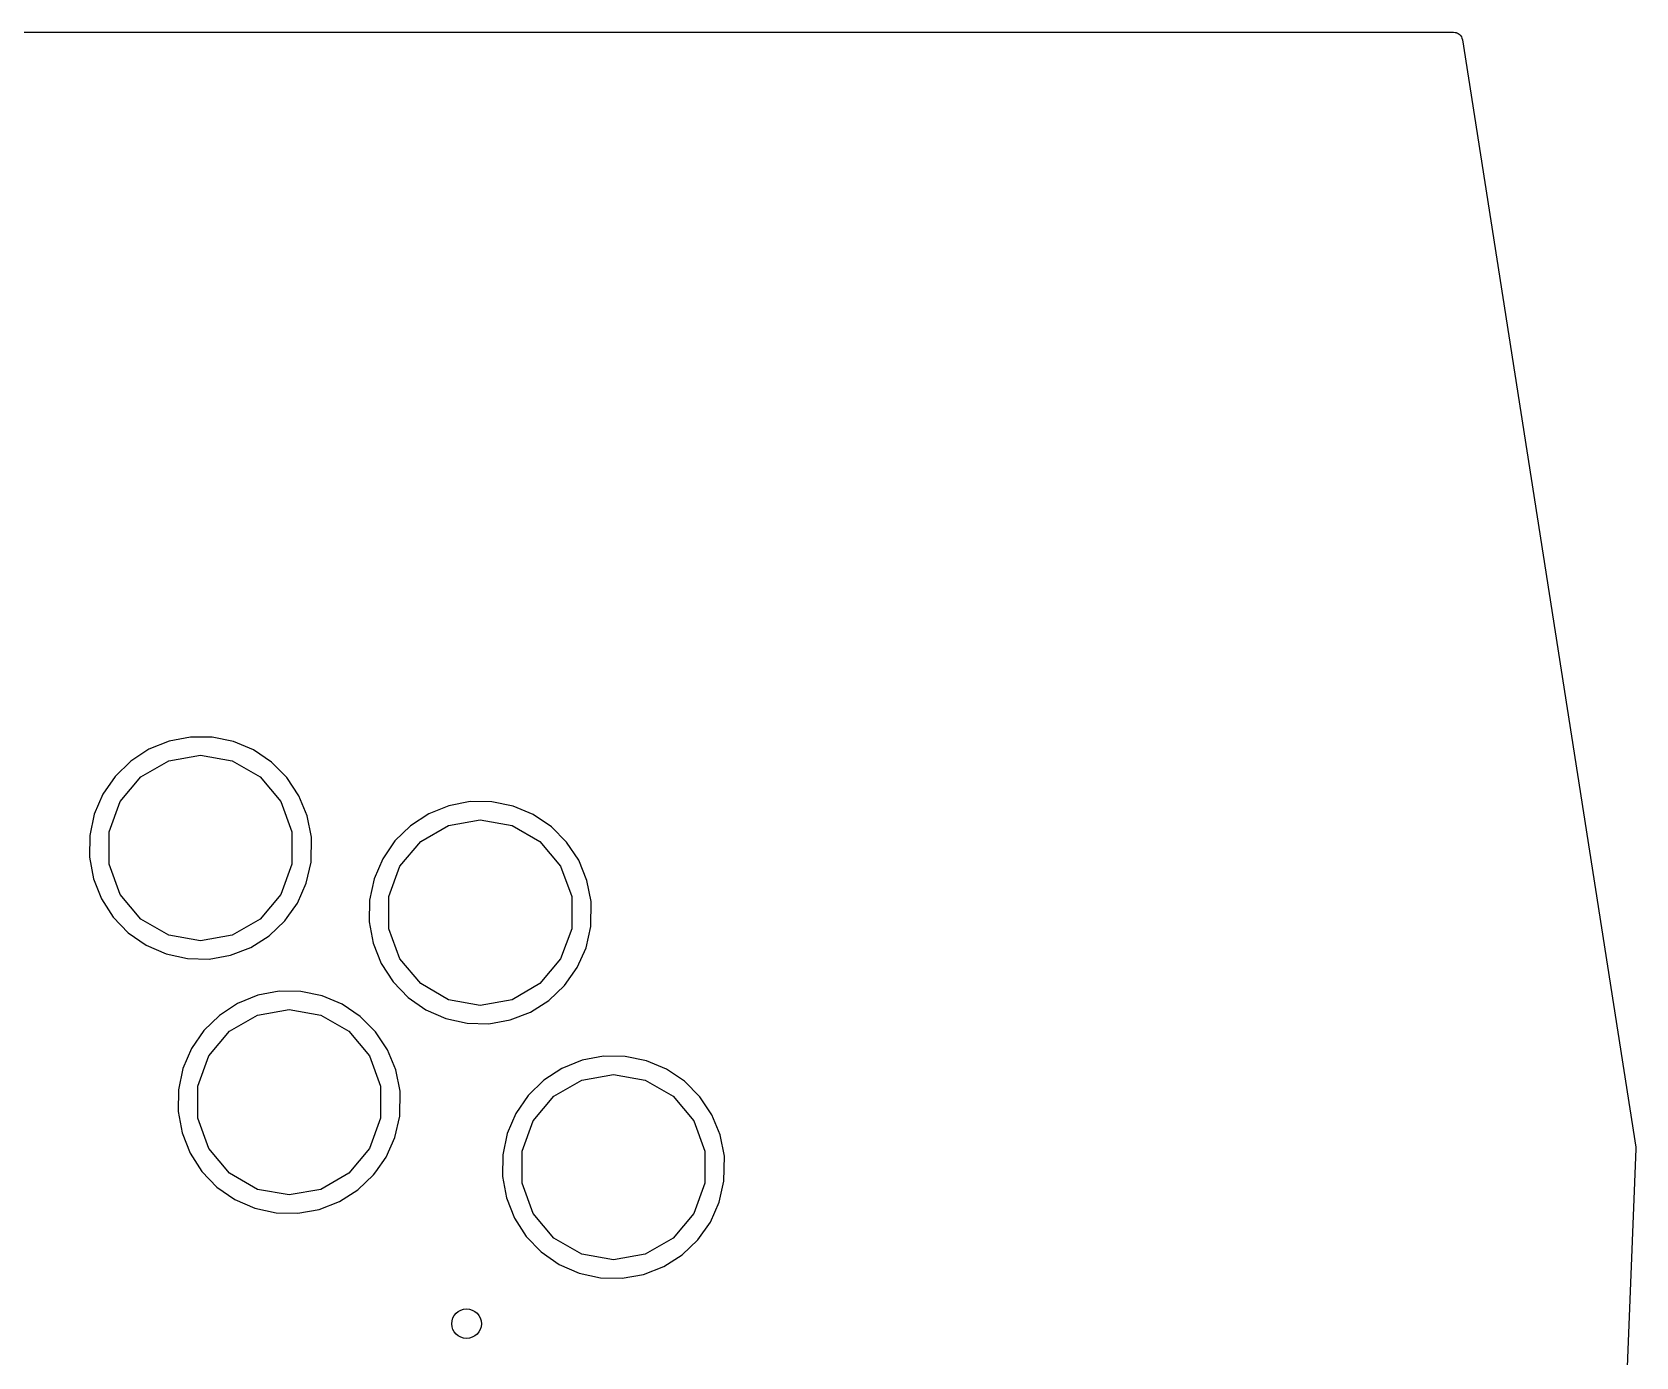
# Model space of a CAD drawing. Extents: x 70 to 229, y -105 to -40.
# Drawn here: x 207.72 to 229.42, y -58.25 to -40.33 of the extents above; entities that cross this region are included whole.
import ezdxf

# ---------------------------------------------------------------- set-up
doc = ezdxf.new("R2010")
doc.units = 0
doc.header["$MEASUREMENT"] = 0
doc.layers.add('BLACK', color=7, linetype='CONTINUOUS')

msp = doc.modelspace()

# ---------------------------------------------------------------- linework, layer by layer
at = {"layer": 'Black'}
for p, q in [((72.8106, -40.325), (226.952, -40.325)), ((226.952, -40.325), (226.953, -40.3252)), ((226.953, -40.3252), (226.954, -40.325)), ((226.954, -40.325), (226.975, -40.329)), ((226.975, -40.329), (226.995, -40.3325)), ((226.995, -40.3325), (226.996, -40.3331)), ((226.996, -40.3331), (226.997, -40.3334)), ((226.997, -40.3334), (227.015, -40.344)), ((227.015, -40.344), (227.032, -40.3542)), ((227.032, -40.3542), (227.033, -40.3552)), ((227.033, -40.3552), (227.034, -40.3558)), ((227.034, -40.3558), (227.047, -40.3718)), ((227.047, -40.3718), (227.06, -40.3875)), ((227.06, -40.3875), (227.061, -40.3886)), ((227.061, -40.3886), (227.062, -40.3896)), ((227.062, -40.3896), (227.068, -40.409)), ((227.068, -40.409), (227.075, -40.4283)), ((227.075, -40.4283), (227.075, -40.4295)), ((227.075, -40.4295), (227.076, -40.4307)), ((227.076, -40.4307), (229.421, -55.411)), ((209.863, -49.8629), (209.574, -49.9181)), ((210.158, -49.865), (209.863, -49.8629)), ((210.446, -49.9241), (210.158, -49.865)), ((209.302, -50.0283), (209.056, -50.1893)), ((209.574, -49.9181), (209.302, -50.0283)), ((209.571, -50.1849), (210, -50.1092)), ((210, -50.1092), (210.429, -50.1849)), ((210.717, -50.0381), (210.446, -49.9241)), ((210.961, -50.2026), (210.717, -50.0381)), ((209.056, -50.1893), (208.845, -50.3952)), ((209.193, -50.4028), (209.571, -50.1849)), ((210.429, -50.1849), (210.807, -50.4028)), ((211.168, -50.4114), (210.961, -50.2026)), ((208.845, -50.3952), (208.679, -50.6379)), ((208.913, -50.7366), (209.193, -50.4028)), ((210.807, -50.4028), (211.087, -50.7366)), ((211.331, -50.6564), (211.168, -50.4114)), ((208.679, -50.6379), (208.563, -50.9082)), ((208.764, -51.1461), (208.913, -50.7366)), ((211.087, -50.7366), (211.236, -51.1461)), ((211.443, -50.9284), (211.331, -50.6564)), ((213.649, -50.7369), (213.36, -50.7921)), ((213.944, -50.739), (213.649, -50.7369)), ((214.232, -50.7981), (213.944, -50.739)), ((208.563, -50.9082), (208.502, -51.196)), ((211.5, -51.216), (211.443, -50.9284)), ((213.088, -50.9023), (212.842, -51.0633)), ((213.36, -50.7921), (213.088, -50.9023)), ((213.357, -51.0589), (213.786, -50.9832)), ((213.786, -50.9832), (214.215, -51.0589)), ((214.503, -50.9121), (214.232, -50.7981)), ((214.747, -51.0766), (214.503, -50.9121)), ((208.502, -51.196), (208.498, -51.4901)), ((208.764, -51.5819), (208.764, -51.1461)), ((211.236, -51.1461), (211.236, -51.5819)), ((212.842, -51.0633), (212.631, -51.2691)), ((212.979, -51.2768), (213.357, -51.0589)), ((214.215, -51.0589), (214.593, -51.2768)), ((214.954, -51.2854), (214.747, -51.0766)), ((211.495, -51.5538), (211.5, -51.216)), ((212.631, -51.2691), (212.465, -51.5119)), ((212.699, -51.6106), (212.979, -51.2768)), ((214.593, -51.2768), (214.873, -51.6106)), ((215.117, -51.5304), (214.954, -51.2854)), ((208.498, -51.4901), (208.551, -51.7795)), ((208.913, -51.9914), (208.764, -51.5819)), ((211.236, -51.5819), (211.087, -51.9914)), ((211.43, -51.8398), (211.495, -51.5538)), ((212.465, -51.5119), (212.349, -51.7822)), ((212.55, -52.0201), (212.699, -51.6106)), ((214.873, -51.6106), (215.022, -52.0201)), ((215.229, -51.8024), (215.117, -51.5304)), ((208.551, -51.7795), (208.659, -52.053)), ((211.311, -52.1085), (211.43, -51.8398)), ((212.349, -51.7822), (212.288, -52.07)), ((215.286, -52.09), (215.229, -51.8024)), ((208.659, -52.053), (208.819, -52.3002)), ((209.193, -52.3252), (208.913, -51.9914)), ((211.087, -51.9914), (210.807, -52.3252)), ((212.288, -52.07), (212.284, -52.3641)), ((212.55, -52.4559), (212.55, -52.0201)), ((215.022, -52.0201), (215.022, -52.4559)), ((211.174, -52.3026), (211.311, -52.1085)), ((215.281, -52.4278), (215.286, -52.09)), ((208.819, -52.3002), (209.023, -52.5118)), ((209.023, -52.5118), (209.265, -52.6797)), ((209.571, -52.5431), (209.193, -52.3252)), ((210.807, -52.3252), (210.429, -52.5431)), ((210.928, -52.5517), (211.141, -52.3489)), ((211.141, -52.3489), (211.174, -52.3026)), ((211.174, -52.3026), (211.174, -52.3026)), ((212.284, -52.3641), (212.337, -52.6535)), ((212.699, -52.8654), (212.55, -52.4559)), ((215.022, -52.4559), (214.873, -52.8654)), ((215.216, -52.7138), (215.281, -52.4278)), ((209.265, -52.6797), (209.534, -52.7975)), ((210, -52.6188), (209.571, -52.5431)), ((210.429, -52.5431), (210, -52.6188)), ((210.405, -52.8157), (210.68, -52.7094)), ((210.68, -52.7094), (210.928, -52.5517)), ((212.337, -52.6535), (212.445, -52.927)), ((215.097, -52.9825), (215.216, -52.7138)), ((209.534, -52.7975), (209.822, -52.8607)), ((209.822, -52.8607), (210.116, -52.8668)), ((210.116, -52.8668), (210.405, -52.8157)), ((212.445, -52.927), (212.605, -53.1742)), ((212.979, -53.1992), (212.699, -52.8654)), ((214.873, -52.8654), (214.593, -53.1992)), ((214.927, -53.2229), (215.097, -52.9825)), ((210.774, -53.3571), (210.502, -53.4673)), ((211.063, -53.3019), (210.774, -53.3571)), ((211.358, -53.304), (211.063, -53.3019)), ((211.646, -53.3631), (211.358, -53.304)), ((211.917, -53.4771), (211.646, -53.3631)), ((212.605, -53.1742), (212.809, -53.3858)), ((213.357, -53.4171), (212.979, -53.1992)), ((214.593, -53.1992), (214.215, -53.4171)), ((214.714, -53.4257), (214.927, -53.2229)), ((210.502, -53.4673), (210.256, -53.6283)), ((210.771, -53.6239), (211.2, -53.5482)), ((211.2, -53.5482), (211.629, -53.6239)), ((212.161, -53.6416), (211.917, -53.4771)), ((212.809, -53.3858), (213.051, -53.5537)), ((213.051, -53.5537), (213.32, -53.6715)), ((213.786, -53.4928), (213.357, -53.4171)), ((214.215, -53.4171), (213.786, -53.4928)), ((214.191, -53.6897), (214.466, -53.5834)), ((214.466, -53.5834), (214.714, -53.4257)), ((210.256, -53.6283), (210.045, -53.8342)), ((210.393, -53.8418), (210.771, -53.6239)), ((211.629, -53.6239), (212.007, -53.8418)), ((212.368, -53.8504), (212.161, -53.6416)), ((213.32, -53.6715), (213.608, -53.7347)), ((213.608, -53.7347), (213.902, -53.7408)), ((213.902, -53.7408), (214.191, -53.6897)), ((210.045, -53.8342), (209.879, -54.0769)), ((210.113, -54.1756), (210.393, -53.8418)), ((212.007, -53.8418), (212.287, -54.1756)), ((212.531, -54.0954), (212.368, -53.8504)), ((209.879, -54.0769), (209.763, -54.3472)), ((209.964, -54.5851), (210.113, -54.1756)), ((212.287, -54.1756), (212.436, -54.5851)), ((212.643, -54.3674), (212.531, -54.0954)), ((215.162, -54.2361), (214.89, -54.3463)), ((215.451, -54.1809), (215.162, -54.2361)), ((215.746, -54.183), (215.451, -54.1809)), ((216.034, -54.2421), (215.746, -54.183)), ((216.305, -54.3561), (216.034, -54.2421)), ((209.763, -54.3472), (209.702, -54.635)), ((212.7, -54.655), (212.643, -54.3674)), ((214.89, -54.3463), (214.644, -54.5073)), ((215.159, -54.5029), (215.588, -54.4272)), ((215.588, -54.4272), (216.017, -54.5029)), ((216.549, -54.5206), (216.305, -54.3561)), ((209.702, -54.635), (209.698, -54.9291)), ((209.964, -55.0209), (209.964, -54.5851)), ((212.436, -54.5851), (212.436, -55.0209)), ((212.695, -54.9928), (212.7, -54.655)), ((214.644, -54.5073), (214.433, -54.7131)), ((214.781, -54.7208), (215.159, -54.5029)), ((216.017, -54.5029), (216.395, -54.7208)), ((216.756, -54.7294), (216.549, -54.5206)), ((214.433, -54.7131), (214.267, -54.9559)), ((214.501, -55.0546), (214.781, -54.7208)), ((216.395, -54.7208), (216.675, -55.0546)), ((216.919, -54.9744), (216.756, -54.7294)), ((209.698, -54.9291), (209.751, -55.2185)), ((210.113, -55.4304), (209.964, -55.0209)), ((212.436, -55.0209), (212.287, -55.4304)), ((212.63, -55.2788), (212.695, -54.9928)), ((214.267, -54.9559), (214.151, -55.2262)), ((214.352, -55.4641), (214.501, -55.0546)), ((216.675, -55.0546), (216.824, -55.4641)), ((217.031, -55.2464), (216.919, -54.9744)), ((209.751, -55.2185), (209.859, -55.492)), ((212.511, -55.5475), (212.63, -55.2788)), ((214.151, -55.2262), (214.09, -55.514)), ((217.088, -55.534), (217.031, -55.2464)), ((209.859, -55.492), (210.019, -55.7392)), ((210.393, -55.7642), (210.113, -55.4304)), ((212.287, -55.4304), (212.007, -55.7642)), ((212.37, -55.7466), (212.511, -55.5475)), ((214.09, -55.514), (214.086, -55.8081)), ((214.352, -55.8999), (214.352, -55.4641)), ((216.824, -55.4641), (216.824, -55.8999)), ((217.083, -55.8718), (217.088, -55.534)), ((229.422, -55.4354), (228.8, -70.9247)), ((229.421, -55.411), (229.421, -55.4232)), ((229.421, -55.4232), (229.422, -55.4354)), ((210.019, -55.7392), (210.223, -55.9508)), ((210.771, -55.9821), (210.393, -55.7642)), ((212.007, -55.7642), (211.629, -55.9821)), ((212.341, -55.7879), (212.37, -55.7466)), ((212.37, -55.7466), (212.37, -55.7466)), ((210.223, -55.9508), (210.465, -56.1187)), ((211.2, -56.0578), (210.771, -55.9821)), ((211.629, -55.9821), (211.2, -56.0578)), ((212.128, -55.9907), (212.341, -55.7879)), ((214.086, -55.8081), (214.139, -56.0975)), ((214.501, -56.3094), (214.352, -55.8999)), ((216.824, -55.8999), (216.675, -56.3094)), ((217.018, -56.1578), (217.083, -55.8718)), ((210.465, -56.1187), (210.734, -56.2365)), ((211.605, -56.2547), (211.88, -56.1484)), ((211.88, -56.1484), (212.128, -55.9907)), ((214.139, -56.0975), (214.247, -56.371)), ((216.899, -56.4265), (217.018, -56.1578)), ((210.734, -56.2365), (211.022, -56.2997)), ((211.022, -56.2997), (211.316, -56.3058)), ((211.316, -56.3058), (211.605, -56.2547)), ((214.247, -56.371), (214.407, -56.6182)), ((214.781, -56.6432), (214.501, -56.3094)), ((216.675, -56.3094), (216.395, -56.6432)), ((214.407, -56.6182), (214.611, -56.8298)), ((216.729, -56.6669), (216.899, -56.4265)), ((214.611, -56.8298), (214.853, -56.9977)), ((215.159, -56.8611), (214.781, -56.6432)), ((216.395, -56.6432), (216.017, -56.8611)), ((216.516, -56.8697), (216.729, -56.6669)), ((214.853, -56.9977), (215.122, -57.1155)), ((215.588, -56.9368), (215.159, -56.8611)), ((216.017, -56.8611), (215.588, -56.9368)), ((215.993, -57.1337), (216.268, -57.0274)), ((216.268, -57.0274), (216.516, -56.8697)), ((215.122, -57.1155), (215.41, -57.1787)), ((215.41, -57.1787), (215.704, -57.1848)), ((215.704, -57.1848), (215.993, -57.1337))]:
    msp.add_line(p, q, dxfattribs=at)
msp.add_circle((213.6, -57.8), 0.2, dxfattribs=at)

doc.saveas('drawing.dxf')
